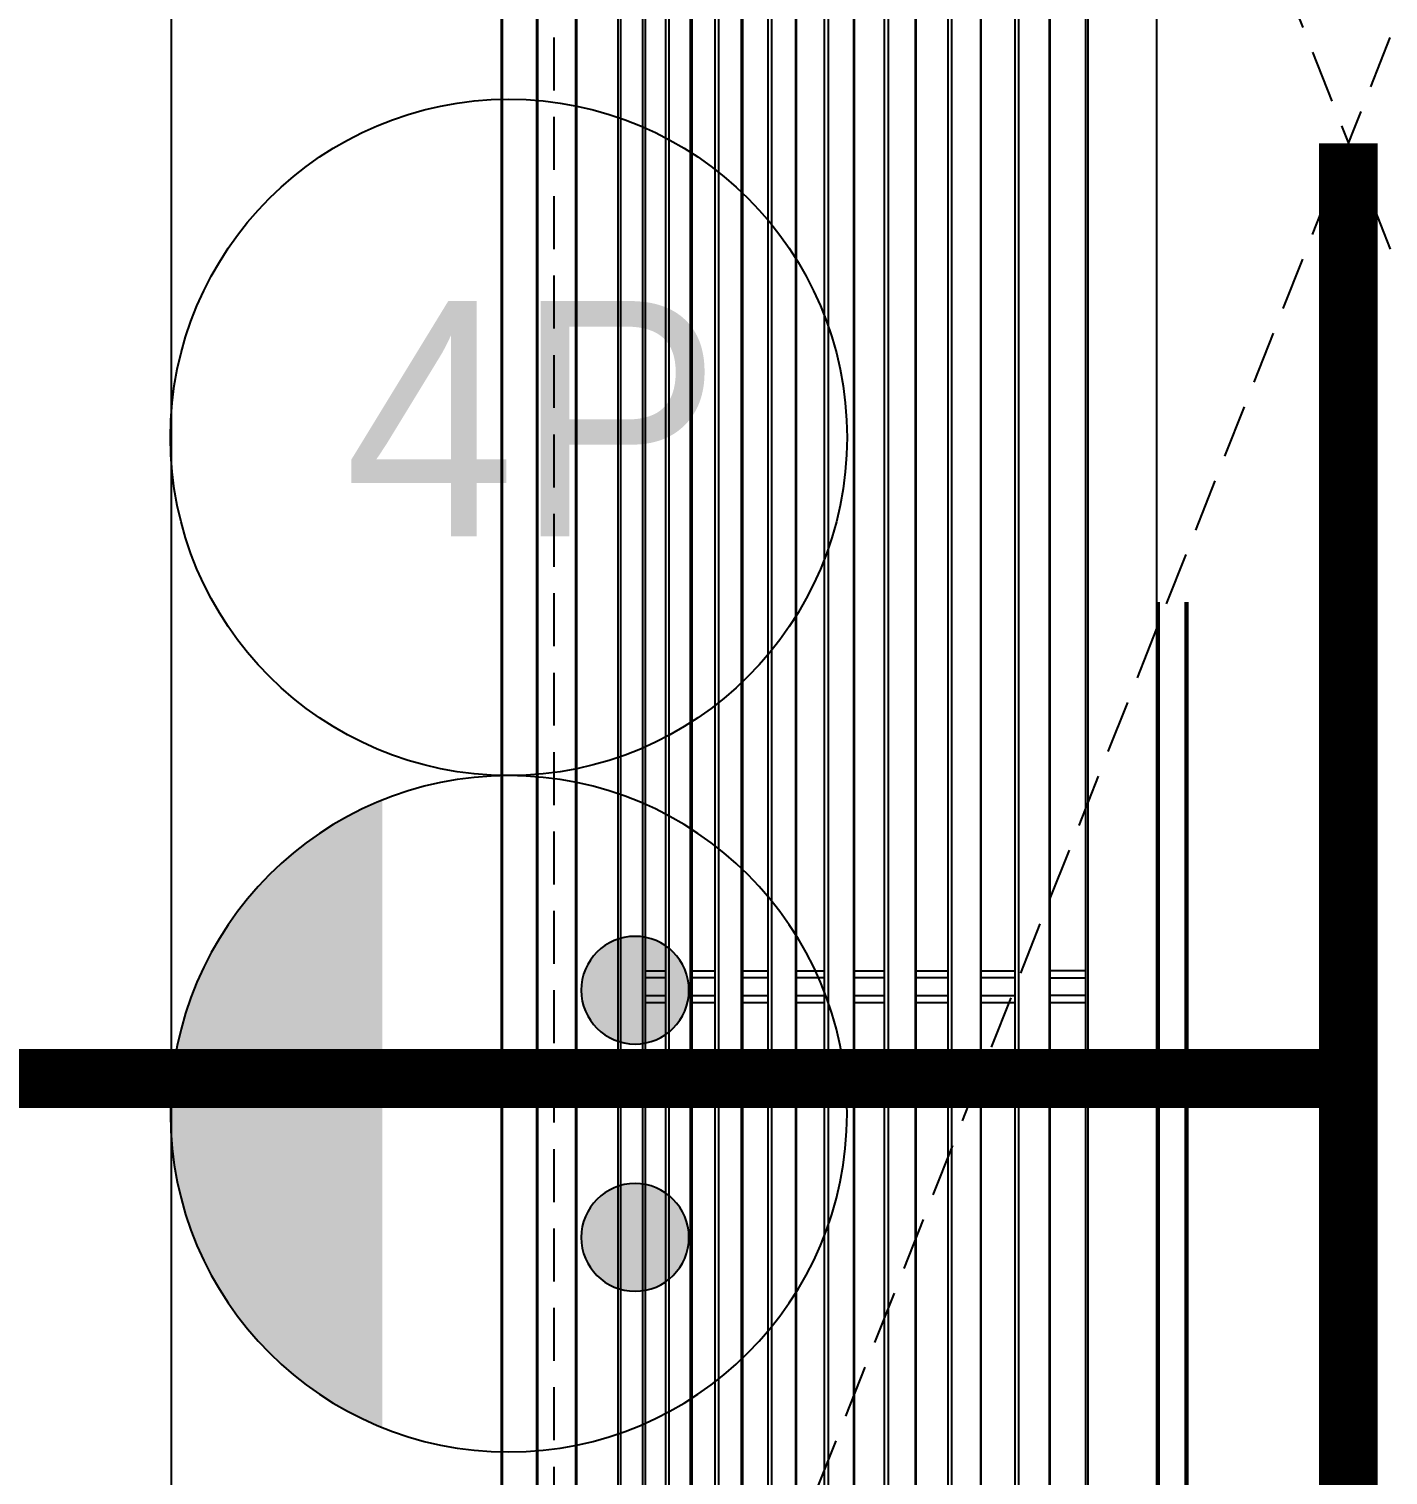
# Model space of a CAD drawing. Header units: millimetres. Extents: x 332171 to 384371, y 54317 to 89920.
# Drawn here: x 370321.8 to 370783.8, y 66400.9 to 66892.6 of the extents above; entities that cross this region are included whole.
import ezdxf

# ---------------------------------------------------------------- set-up
doc = ezdxf.new("R2010")
doc.units = ezdxf.units.MM
doc.header["$LTSCALE"] = 60
doc.linetypes.add('HID2', pattern=[1, 0.5, -0.5])
doc.linetypes.add('HIDDEN', pattern=[0.375, 0.25, -0.125])
for name, color, linetype in [('06-LIGHT', 4, 'Continuous'), ('2CONTINUOUS', 2, 'Continuous'), ('3.기호.계단선', 30, 'Continuous'), ('설비', 140, 'Continuous')]:
    doc.layers.add(name, color=color, linetype=linetype)
doc.styles.add('코레일둥고', font='Korail_Round_Gothic_Medium.ttf')

# ---------------------------------------------------------------- blocks, each defined once
blk = doc.blocks.new('floorplan')
at = {"layer": '2CONTINUOUS'}
blk.add_line((377112.92, 96964.36), (377112.92, 100630.36), dxfattribs=at)
blk = doc.blocks.new('CJSWJD')
blk.add_blockref('floorplan', (-6742.56, -32411.62))
blk = doc.blocks.new('*U100')
at = {"color": 1, "linetype": 'HIDDEN'}
for p, q in [((39.94, 14.99), (1179.94, 464.99)), ((1179.94, 14.99), (39.94, 464.99))]:
    blk.add_line(p, q, dxfattribs=at)
at = {"color": 8}
for p, q in [((1029.52, 185.7), (190.37, 185.7)), ((1029, 166.3), (190.88, 166.3)), ((190.88, 165.5), (1029, 165.5)), ((844.44, 165.5), (844.44, 155.49)), ((846.44, 155.49), (846.44, 165.5)), ((851.44, 165.5), (851.44, 155.49)), ((853.44, 155.49), (853.44, 165.5)), ((1028.59, 155.49), (191.3, 155.49)), ((191.31, 155.23), (1028.58, 155.23)), ((1028.18, 146.67), (191.7, 146.67)), ((191.76, 145.5), (1028.12, 145.5)), ((844.44, 135.99), (844.44, 145.5)), ((846.44, 145.5), (846.44, 135.99)), ((851.44, 135.99), (851.44, 145.5)), ((853.44, 135.99), (853.44, 145.5)), ((1027.61, 135.99), (192.27, 135.99)), ((192.28, 135.75), (1027.6, 135.75)), ((1027.11, 127.69), (192.78, 127.69)), ((192.85, 126.5), (1027.03, 126.5)), ((844.44, 117.5), (844.44, 126.5)), ((846.44, 126.5), (846.44, 117.5)), ((851.44, 117.5), (851.44, 126.5)), ((853.44, 117.5), (853.44, 126.5)), ((1026.41, 117.5), (193.47, 117.5)), ((193.49, 117.26), (1026.4, 117.26)), ((1025.83, 109.71), (194.05, 109.71)), ((194.15, 108.5), (1025.73, 108.5)), ((844.44, 100.06), (844.44, 108.5)), ((846.44, 108.5), (846.44, 100.06)), ((851.44, 100.06), (851.44, 108.5)), ((853.44, 100.06), (853.44, 108.5)), ((1025.04, 100.06), (194.84, 100.06)), ((194.86, 99.81), (1025.02, 99.81)), ((1024.39, 92.71), (195.5, 92.71)), ((195.61, 91.5), (1024.28, 91.5)), ((844.44, 83.65), (844.44, 91.5)), ((846.44, 91.5), (846.44, 83.65)), ((851.44, 83.65), (851.44, 91.5)), ((853.44, 83.65), (853.44, 91.5)), ((1023.53, 83.65), (196.36, 83.65)), ((196.38, 83.38), (1023.5, 83.38)), ((1022.82, 76.7), (197.06, 76.7)), ((197.19, 75.5), (1022.7, 75.5)), ((844.44, 68.4), (844.44, 75.5)), ((846.44, 75.5), (846.44, 68.4)), ((851.44, 68.4), (851.44, 75.5)), ((853.44, 68.4), (853.44, 75.5)), ((1021.93, 68.4), (197.95, 68.4)), ((198, 67.99), (1021.89, 67.99)), ((1021.16, 61.62), (198.72, 61.62)), ((198.85, 60.5), (1021.03, 60.5)), ((844.44, 54.08), (844.44, 60.5)), ((846.44, 60.5), (846.44, 54.08)), ((851.44, 54.08), (851.44, 60.5)), ((853.44, 54.08), (853.44, 60.5)), ((1020.27, 54.08), (199.62, 54.08)), ((199.68, 53.54), (1020.2, 53.54)), ((1019.45, 47.55), (200.43, 47.55)), ((200.57, 46.5), (1019.32, 46.5)), ((844.44, 40.83), (844.44, 46.5)), ((846.44, 46.5), (846.44, 40.83)), ((851.44, 40.83), (851.44, 46.5)), ((853.44, 40.83), (853.44, 46.5)), ((1018.58, 40.83), (201.3, 40.83)), ((201.41, 40.04), (1018.47, 40.04)), ((1017.64, 33.88), (202.24, 33.88)), ((202.37, 33), (1017.52, 33)), ((1015.86, 21.42), (204.03, 21.42)), ((204.09, 21), (1015.79, 21)), ((1014.17, 10.38), (205.71, 10.38)), ((205.77, 10), (1014.11, 10)), ((1012.57, 0.4), (207.32, 0.4)), ((207.32, 0), (1012.57, 0))]:
    blk.add_line(p, q, dxfattribs=at)
at = {"color": 1, "linetype": 'HIDDEN'}
blk.add_lwpolyline([(1179.94, 464.99), (1179.94, 14.99), (39.94, 14.99), (39.94, 464.99)], close=True, dxfattribs=at)
at = {"color": 8}
for points, knots in [([(739.94, 194.41), (740.61, 194.41), (741.27, 194.41), (744.61, 194.41), (747.27, 194.41), (760.61, 194.41), (771.27, 194.41), (824.61, 194.41), (867.27, 194.41), (914.74, 194.41), (919.53, 194.41), (939.96, 194.41), (955.6, 194.41), (979.05, 194.41), (986.86, 194.41), (1002.49, 194.41), (1010.31, 194.41), (1022.03, 194.42), (1025.94, 194.42), (1029.85, 194.41)], [0, 0, 0, 0, 0.006899, 0.006899, 0.034494, 0.034494, 0.144873, 0.144873, 0.58639, 0.58639, 0.636025, 0.636025, 0.797792, 0.797792, 0.878675, 0.878675, 0.959558, 0.959558, 1, 1, 1, 1]), ([(739.94, 194), (819.87, 194), (899.81, 194), (996.78, 194), (1013.81, 194), (1030.85, 194)], [0, 0, 0, 0, 0.824317, 0.824317, 1, 1, 1, 1]), ([(739.94, 193.94), (819.89, 193.94), (899.84, 193.94), (999.77, 193.94), (1019.76, 193.94), (1059.74, 193.94), (1079.73, 193.94), (1119.69, 193.94), (1139.67, 193.94), (1169.52, 193.94), (1179.45, 193.94), (1194.31, 193.94), (1199.26, 193.94), (1209.14, 193.94), (1214.08, 193.94), (1218.98, 193.94)], [0, 0, 0, 0, 0.5, 0.5, 0.625, 0.625, 0.75, 0.75, 0.875, 0.875, 0.9375, 0.9375, 0.96875, 0.96875, 1, 1, 1, 1]), ([(1218.94, 193.8), (1214.03, 193.8), (1209.09, 193.8), (1199.21, 193.8), (1194.26, 193.8), (1179.4, 193.8), (1169.47, 193.8), (1139.62, 193.8), (1119.64, 193.8), (1079.68, 193.8), (1059.7, 193.8), (1019.73, 193.8), (999.74, 193.8), (899.82, 193.8), (819.88, 193.8), (739.94, 193.8)], [0, 0, 0, 0, 0.03125, 0.03125, 0.0625, 0.0625, 0.125, 0.125, 0.25, 0.25, 0.375, 0.375, 0.5, 0.5, 1, 1, 1, 1]), ([(739.94, 186.26), (819.86, 186.26), (899.78, 186.26), (999.68, 186.26), (1019.66, 186.26), (1059.62, 186.26), (1079.6, 186.26), (1119.55, 186.26), (1139.51, 186.26), (1169.34, 186.26), (1179.27, 186.26), (1194.15, 186.26), (1199.1, 186.26), (1208.99, 186.26), (1213.93, 186.26), (1218.83, 186.26)], [0, 0, 0, 0, 0.5, 0.5, 0.625, 0.625, 0.75, 0.75, 0.875, 0.875, 0.9375, 0.9375, 0.96875, 0.96875, 1, 1, 1, 1]), ([(1218.79, 186.06), (1213.89, 186.06), (1208.95, 186.06), (1199.07, 186.06), (1194.11, 186.06), (1179.24, 186.06), (1169.31, 186.06), (1139.47, 186.06), (1119.52, 186.06), (1079.58, 186.06), (1059.6, 186.06), (1019.64, 186.06), (999.66, 186.06), (899.77, 186.06), (819.86, 186.06), (739.94, 186.06)], [0, 0, 0, 0, 0.03125, 0.03125, 0.0625, 0.0625, 0.125, 0.125, 0.25, 0.25, 0.375, 0.375, 0.5, 0.5, 1, 1, 1, 1]), ([(1039.64, 186.02), (1039.29, 186.02), (1038.93, 186.02), (1018.67, 186.02), (998.76, 186.02), (899.22, 186.02), (819.58, 186.02), (739.94, 186.02)], [0, 0, 0, 0, 0.003537, 0.003537, 0.20283, 0.20283, 1, 1, 1, 1])]:
    blk.add_open_spline(points, degree=3, knots=knots, dxfattribs=at)
blk = doc.blocks.new('egoo')
at = {"layer": '설비'}
h = blk.add_hatch(color=140, dxfattribs=at)
edge = h.paths.add_edge_path()
edge.add_arc((1015645.32, 443433.75), 22.29, 0, 360)
h = blk.add_hatch(color=140, dxfattribs=at)
edge = h.paths.add_edge_path()
edge.add_arc((1015747.66, 443433.75), 22.29, 0, 360)
h = blk.add_hatch(color=140, dxfattribs=at)
edge = h.paths.add_edge_path()
edge.add_line((1015826.33, 443329.11), (1015566.64, 443329.11))
edge.add_ellipse((1015696.49, 443381.46), major_axis=(98.99, 98.99), ratio=1, start_angle=156.95778, end_angle=293.04222)
at = {"layer": '설비', "color": 140}
for centre, radius in [((1015696.49, 443381.46), 140), ((1015645.32, 443433.75), 22.29), ((1015747.66, 443433.75), 22.29)]:
    blk.add_circle(centre, radius, dxfattribs=at)

msp = doc.modelspace()

# ---------------------------------------------------------------- linework, layer by layer
at = {"layer": '3.기호.계단선', "color": 140, "linetype": 'HID2', "const_width": 20}
for points in [[(370770.36, 66535.74), (365397.1, 66535.74), (365397.1, 67517.47), (365312.47, 67416), (365397.1, 67416)], [(372663.36, 63188.74), (372663.36, 65413.74), (370770.36, 65413.74), (370770.36, 66853.74)]]:
    msp.add_lwpolyline(points, dxfattribs=at)
at = {"layer": '설비', "color": 140}
msp.add_circle((370484.93, 66753.74), 115, dxfattribs=at)

# ---------------------------------------------------------------- block references
msp.add_blockref('CJSWJD', (0, 0))
at = {"layer": '06-LIGHT', "xscale": 1.2, "yscale": 1.2, "zscale": 1.2, "rotation": 270}
msp.add_blockref('*U100', (370482.38, 67585.67), dxfattribs=at)
at = {"layer": '설비', "color": 140, "xscale": -0.8214285869294655, "yscale": 0.8214285869294655, "zscale": 0.8214285869294655, "rotation": 270}
msp.add_blockref('egoo', (6278.73, -767798.39), dxfattribs=at)

# ---------------------------------------------------------------- texts
at = {"layer": '설비', "color": 140, "style": '코레일둥고'}
msp.add_text('4P', height=80, dxfattribs=at).set_placement((370429.02, 66720.1))

doc.saveas('drawing.dxf')
